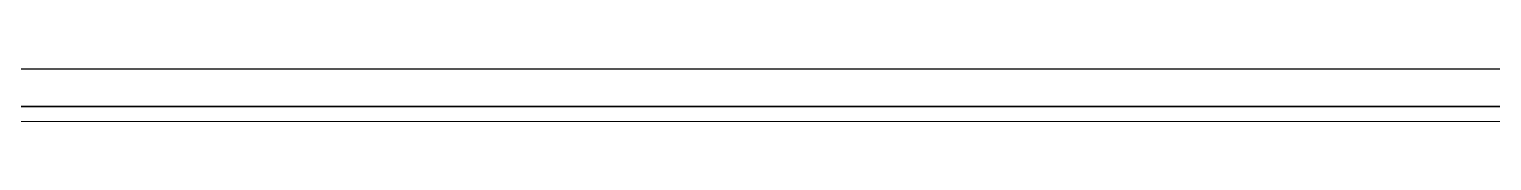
# Model space of a CAD drawing. Header units: millimetres. Extents: x 430 to 4403, y -1522 to 1254.
# Drawn here: x 3056.9 to 3250.3, y -203 to -195.9 of the extents above; entities that cross this region are included whole.
import ezdxf

# ---------------------------------------------------------------- set-up
doc = ezdxf.new("R2010")
doc.units = ezdxf.units.MM
doc.header["$MEASUREMENT"] = 0
doc.layers.add('Utwórz2D linie widoczne', color=7, linetype='Continuous', true_color=0x000000)

msp = doc.modelspace()

# ---------------------------------------------------------------- linework, layer by layer
at = {"layer": 'Utwórz2D linie widoczne'}
for p, q in [((1920.82, -195.9), (3422.77, -196)), ((1920.82, -200.9), (3422.77, -201)), ((3423.06, -201), (1921.11, -200.9)), ((1921.2, -200.9), (3422.95, -201)), ((3422.77, -203), (1920.82, -202.9))]:
    msp.add_line(p, q, dxfattribs=at)

doc.saveas('drawing.dxf')
